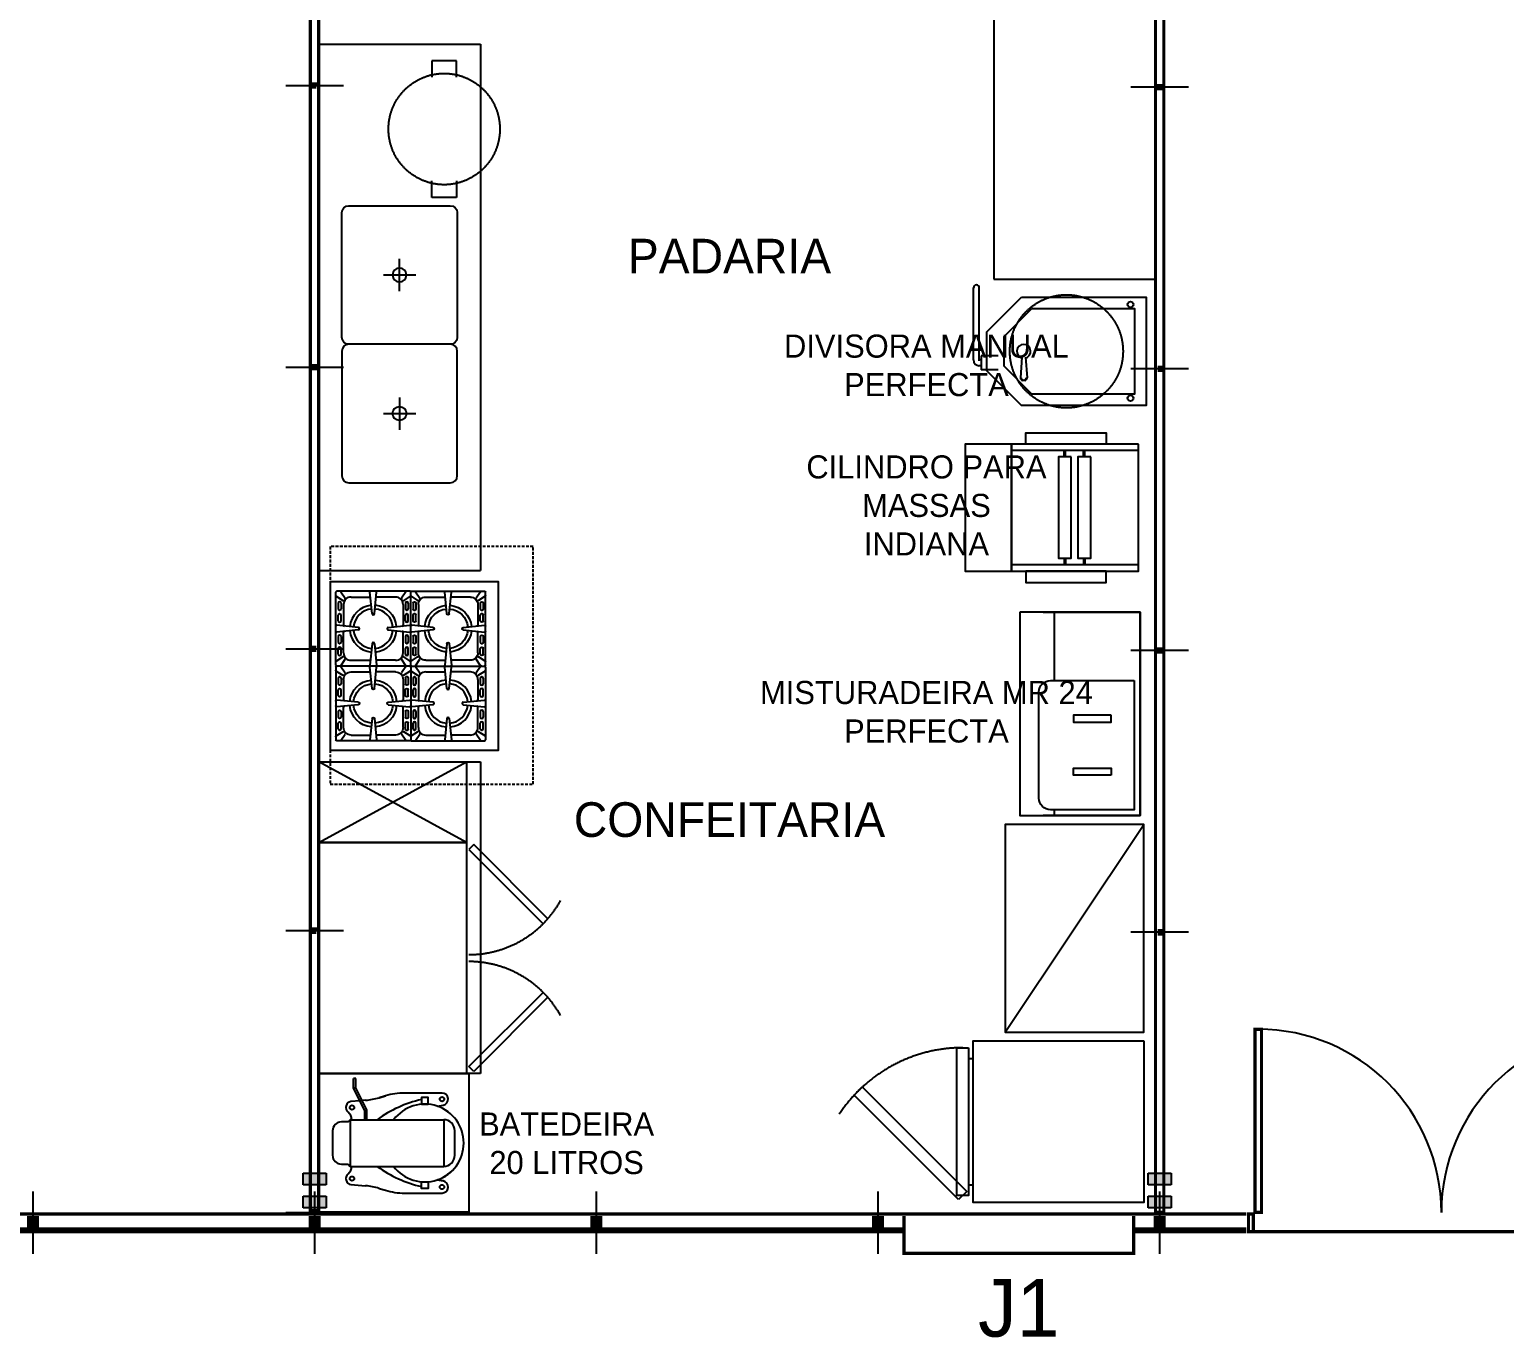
# Model space of a CAD drawing. Header units: millimetres. Extents: x -18806 to 201070, y -25046 to 92854.
# Drawn here: x -10651 to -4263, y 67936 to 73601 of the extents above; entities that cross this region are included whole.
import ezdxf
from ezdxf.enums import TextEntityAlignment as Align

# ---------------------------------------------------------------- set-up
doc = ezdxf.new("R2010")
doc.units = ezdxf.units.MM
doc.header["$LTSCALE"] = 50
doc.linetypes.add('HIDDEN', pattern=[0.375, 0.25, -0.125])
doc.linetypes.add('HIDDEN2', pattern=[0.1875, 0.125, -0.0625])
for name, color, linetype in [('LAYA', 8, 'Continuous'), ('LAYC', 4, 'Continuous'), ('LAYF', 4, 'Continuous'), ('PILARES', 5, 'Continuous'), ('SOB', 8, 'HIDDEN2')]:
    doc.layers.add(name, color=color, linetype=linetype)
doc.styles.add('2', font='stylu.ttf', dxfattribs={"height": 0.35})
doc.styles.add('L1', font='txt', dxfattribs={"height": 0.18})

# ---------------------------------------------------------------- blocks, each defined once
blk = doc.blocks.new('pilar')
for p, q in [((-0.05000000000000071, 0.1700000000000017), (0.04999999999999893, 0.1700000000000017)), ((-0.05000000000000071, 0.120000000000001), (-0.05000000000000071, 0.1700000000000017)), ((0.04999999999999893, 0.1700000000000017), (0.04999999999999893, 0.120000000000001)), ((0.04999999999999893, 0.120000000000001), (-0.05000000000000071, 0.120000000000001)), ((-0.05000000000000071, 0.07000000000000028), (0.04999999999999893, 0.07000000000000028)), ((-0.05000000000000071, 0.01999999999999957), (-0.05000000000000071, 0.07000000000000028)), ((0.04999999999999893, 0.07000000000000028), (0.04999999999999893, 0.01999999999999957)), ((0.04999999999999893, 0.01999999999999957), (-0.05000000000000071, 0.01999999999999957))]:
    blk.add_line(p, q)
for points in [[(0.04999999999999893, 0.120000000000001), (-0.05000000000000071, 0.120000000000001), (0.04999999999999893, 0.1700000000000017), (-0.05000000000000071, 0.1700000000000017)], [(0.04999999999999893, 0.01999999999999957), (-0.05000000000000071, 0.01999999999999957), (0.04999999999999893, 0.06999999999999851), (-0.05000000000000071, 0.06999999999999851)]]:
    blk.add_solid(points)
at = {"style": 'L1', "flags": 3}
blk.add_attdef('BLOCO', (0, -0.3049999999999997), '', height=0.18, dxfattribs=at)
blk = doc.blocks.new('if11')
at = {"color": 24}
for p, q in [((0, -0.125), (0, 0.125)), ((1.219999999999999, -0.125), (1.219999999999999, 0.125))]:
    blk.add_line(p, q, dxfattribs=at)
at = {"color": 3, "const_width": 0.014}
blk.add_lwpolyline([(1.219999999999999, 0.01800000000000068), (1.665334536937735e-16, 0.01800000000000068)], dxfattribs=at)
at = {"color": 24, "const_width": 0.014}
blk.add_lwpolyline([(0.006999999999999673, 0.008343958692507591), (0.006999999999999673, -0.01800000000000068), (1.212999999999997, -0.01800000000000068), (1.212999999999997, 0.01075570350700672)], dxfattribs=at)
at = {"style": 'L1', "flags": 3}
blk.add_attdef('BLOCO', (0, 0.3050000000000015), '', height=0.18, dxfattribs=at)
blk = doc.blocks.new('dp11')
at = {"color": 24}
for p, q in [((3.552713678800501e-15, 0.08999999999999986), (3.552713678800501e-15, -0.1799999999999997)), ((2.439999999999998, 0.08999999999999986), (2.439999999999998, -0.1799999999999997))]:
    blk.add_line(p, q, dxfattribs=at)
at = {"color": 7, "const_width": 0.014}
for points in [[(0.4409999999999918, 0.7930000000000028), (0.4409999999999918, -1.77635683940025e-15), (0.4129999999999967, -3.552713678800501e-15), (0.4129999999999967, 0.793000000000001)], [(1.999000000000006, 0.7930000000000028), (1.999000000000006, -1.77635683940025e-15), (2.027000000000001, -3.552713678800501e-15), (2.027000000000001, 0.793000000000001)], [(0.4059999999999953, -0.00700000000000145), (0.3849999999999945, -0.00700000000000145), (0.3849999999999945, -0.08299999999999663), (0.4059999999999917, -0.08299999999999841)], [(2.034000000000002, -0.00700000000000145), (2.055000000000003, -0.00700000000000145), (2.055000000000003, -0.08299999999999663), (2.034000000000006, -0.08299999999999841)]]:
    blk.add_lwpolyline(points, close=True, dxfattribs=at)
at = {"color": 3, "const_width": 0.014}
for points in [[(0.3759999999999941, -0.007000000000003226), (3.552713678800501e-15, -0.007000000000003226)], [(2.064000000000004, -0.007000000000003226), (2.439999999999998, -0.007000000000003226)]]:
    blk.add_lwpolyline(points, dxfattribs=at)
at = {"color": 170, "const_width": 0.026}
for points in [[(0.3759999999999941, -0.07699999999999818), (0.01299999999999812, -0.07699999999999818), (0.01300000000000168, -0.01600000000000001)], [(2.064000000000004, -0.07699999999999818), (2.427000000000003, -0.07699999999999818), (2.427, -0.01600000000000001)]]:
    blk.add_lwpolyline(points, dxfattribs=at)
at = {"color": 7, "const_width": 0.014}
blk.add_lwpolyline([(0.4059999999999917, -0.08299999999999841), (2.034000000000006, -0.08299999999999841)], dxfattribs=at)
at = {"color": 7}
for centre, start, end in [((0.4269999999999925, -3.552713678800501e-15), 0, 90), ((2.013000000000005, -3.552713678800501e-15), 90, 180)]:
    blk.add_arc(centre, 0.7930000000000064, start, end, dxfattribs=at)
at = {"style": 'L1', "flags": 3}
blk.add_attdef('BLOCO', (0, 0.9149999999999974), '', height=0.18, dxfattribs=at)
blk = doc.blocks.new('j11')
at = {"color": 24}
for p, q in [((-3.552713678800501e-15, 0.08999999999999986), (-3.552713678800501e-15, -0.1799999999999997)), ((1.219999999999999, 0.08999999999999986), (1.219999999999999, -0.1799999999999997))]:
    blk.add_line(p, q, dxfattribs=at)
at = {"color": 3, "const_width": 0.014}
blk.add_lwpolyline([(-3.552713678800501e-15, -0.007000000000003226), (1.219999999999999, -0.007000000000003226)], dxfattribs=at)
at = {"color": 170, "const_width": 0.026}
for points in [[(0.01299999999999812, -0.01600000000000001), (0.01299999999999457, -0.0769999999999964), (0.1050000000000004, -0.07699999999999818)], [(1.114999999999998, -0.07699999999999996), (1.207000000000001, -0.07699999999999996), (1.207000000000001, -0.01600000000000001)]]:
    blk.add_lwpolyline(points, dxfattribs=at)
at = {"color": 7, "const_width": 0.014}
blk.add_lwpolyline([(0.1130000000000031, -0.01600000000000001), (0.112999999999996, -0.1770000000000014), (1.106999999999999, -0.1770000000000014), (1.106999999999999, -0.01600000000000001)], dxfattribs=at)
at = {"color": 7, "style": '2'}
blk.add_text('J1', height=0.25, dxfattribs=at).set_placement((0.6099999999999994, -0.4149869134555431), align=Align.MIDDLE)
at = {"style": 'L1', "flags": 3}
blk.add_attdef('BLOCO', (0, 0.1993523829693871), '', height=0.18, dxfattribs=at)
blk = doc.blocks.new('j1')
at = {"color": 24}
for p, q in [((-3.552713678800501e-15, 0.08999999999999986), (-3.552713678800501e-15, -0.1799999999999997)), ((1.219999999999999, 0.08999999999999986), (1.219999999999999, -0.1799999999999997))]:
    blk.add_line(p, q, dxfattribs=at)
at = {"color": 24, "const_width": 0.014}
blk.add_lwpolyline([(-3.552713678800501e-15, -0.007000000000003226), (1.219999999999999, -0.007000000000003226)], dxfattribs=at)
at = {"color": 170, "const_width": 0.026}
for points in [[(0.01299999999999812, -0.01600000000000001), (0.01299999999999457, -0.0769999999999964), (0.1050000000000004, -0.07699999999999818)], [(1.114999999999998, -0.07699999999999996), (1.207000000000001, -0.07699999999999996), (1.207000000000001, -0.01600000000000001)]]:
    blk.add_lwpolyline(points, dxfattribs=at)
at = {"color": 7, "const_width": 0.014}
blk.add_lwpolyline([(0.1130000000000031, -0.01600000000000001), (0.112999999999996, -0.1770000000000014), (1.106999999999999, -0.1770000000000014), (1.106999999999999, -0.01600000000000001)], dxfattribs=at)
at = {"color": 7, "style": '2'}
blk.add_text('J1', height=0.25, dxfattribs=at).set_placement((0.6099999999999994, -0.4149869134555431), align=Align.MIDDLE)
at = {"style": 'L1', "flags": 3}
blk.add_attdef('BLOCO', (0, 0.1993523829693871), '', height=0.18, dxfattribs=at)
blk = doc.blocks.new('f1')
at = {"color": 24}
for p, q in [((0, 0.08999999999999986), (0, -0.1799999999999997)), ((1.219999999999999, 0.08999999999999986), (1.219999999999999, -0.1799999999999997))]:
    blk.add_line(p, q, dxfattribs=at)
at = {"color": 24, "const_width": 0.014}
blk.add_lwpolyline([(-1.77635683940025e-15, -0.007000000000003226), (1.219999999999999, -0.007000000000003226)], dxfattribs=at)
at = {"color": 170, "const_width": 0.026}
blk.add_lwpolyline([(0.0129999999999999, -0.01600000000000001), (0.01299999999999457, -0.07699999999999818), (1.207000000000004, -0.07699999999999818), (1.207000000000001, -0.01600000000000001)], dxfattribs=at)
at = {"style": 'L1', "flags": 3}
blk.add_attdef('BLOCO', (0, 0.2239156614713327), '', height=0.18, dxfattribs=at)
blk = doc.blocks.new('f11')
at = {"color": 24}
for p, q in [((0, 0.08999999999999986), (0, -0.1799999999999997)), ((1.219999999999999, 0.08999999999999986), (1.219999999999999, -0.1799999999999997))]:
    blk.add_line(p, q, dxfattribs=at)
at = {"color": 3, "const_width": 0.014}
blk.add_lwpolyline([(-1.77635683940025e-15, -0.007000000000003226), (1.219999999999999, -0.007000000000003226)], dxfattribs=at)
at = {"color": 170, "const_width": 0.026}
blk.add_lwpolyline([(0.0129999999999999, -0.01600000000000001), (0.01299999999999457, -0.07699999999999818), (1.207000000000004, -0.07699999999999818), (1.207000000000001, -0.01600000000000001)], dxfattribs=at)
at = {"style": 'L1', "flags": 3}
blk.add_attdef('BLOCO', (0, 0.2239156614713327), '', height=0.18, dxfattribs=at)
blk = doc.blocks.new('DIVISORA')
at = {"layer": 'LAYA'}
for p, q in [((-0.4024999999999466, -0.03750000000002274), (-0.4024999999999466, 0.2750000000000341)), ((-0.3774999999999693, -0.04182654499970795), (-0.3774999999999693, 0.2750000000000341)), ((-0.3699999999999477, -0.03749999999999432), (-0.3774999999999693, -0.03750000000002274)), ((-0.3699999999999477, -0.06249999999997158), (-0.3774999999999693, -0.06249999999997158)), ((-0.3699999999999477, -0.02000000000003865), (-0.3699999999999477, -0.07999999999995566)), ((-0.2949999999999875, -0.02000000000001023), (-0.3699999999999477, -0.02000000000003865)), ((-0.1932538903463978, -0.02465508657761006), (-0.1992889873262982, -0.1151815412763426)), ((-0.1767461096536067, -0.02465508657763849), (-0.1707110126736779, -0.1151815412762858)), ((-0.2949999999999875, -0.07999999999995566), (-0.3699999999999477, -0.07999999999995566)), ((-0.180688864252204, -0.1258467313815288), (-0.1893111357477153, -0.1258467313815572))]:
    blk.add_line(p, q, dxfattribs=at)
for centre, radius, start, end in [((-0.3899999999999579, 0.2750000000000341), 0.01249999999998863, 0, 180), ((-0.1849999999999739, 0), 0.03000000000000114, 280.6976693098063, 259.3023306901391), ((-0.3774999999999693, -0.03750000000002274), 0.02499999999997726, 180, 270), ((-0.1893111357477437, -0.1158467313815663), 0.01, 176.1859251657119, 270.0000000001091), ((-0.1893111357477437, -0.1158467313815663), 0.007000000000000001, 176.1859251657119, 270.0000000001091), ((-0.1806888642522324, -0.1158467313815379), 0.01, 270.0000000001693, 3.814074834299453), ((-0.1806888642522324, -0.1158467313815379), 0.007000000000000001, 270.0000000001693, 3.814074834299453)]:
    blk.add_arc(centre, radius, start, end, dxfattribs=at)
at = {"layer": 'LAYC'}
for points in [[(-0.1949999999999932, 0.2350000000000136), (0.3449999999999989, 0.2350000000000136), (0.3449999999999989, -0.2350000000000136), (-0.1949999999999648, -0.2350000000000136), (-0.3449999999999704, -0.08500000000000796), (-0.3449999999999989, 0.08500000000000796)], [(-0.1492893218813549, 0.1850000000000023), (0.2949999999999875, 0.1850000000000023), (0.2949999999999875, -0.1850000000000023), (-0.1492893218813265, -0.1850000000000023), (-0.2699999999999534, -0.06428932188137537), (-0.2699999999999818, 0.06428932188137537)]]:
    blk.add_lwpolyline(points, close=True, dxfattribs=at)
for centre in [(0.277491136576657, 0.2027209731612061), (0.277491136576657, -0.2027209731612061)]:
    blk.add_circle(centre, 0.0125, dxfattribs=at)
at = {"layer": 'SOB'}
blk.add_circle((0, 0), 0.2450000000000045, dxfattribs=at)
blk = doc.blocks.new('60')
at = {"layer": 'LAYA'}
for p, q in [((0, -0.42), (0, -0.28)), ((-0.07, -0.35), (0.07, -0.35))]:
    blk.add_line(p, q, dxfattribs=at)
blk.add_circle((0, -0.35), 0.03, dxfattribs=at)
at = {"layer": 'LAYC'}
blk.add_lwpolyline([(-0.27, -0.6000000000000001), (0.27, -0.6000000000000001, 0.414213562373095), (0.3, -0.5700000000000001), (0.3, -0.13, 0.414213562373095), (0.27, -0.1), (-0.27, -0.1, 0.414213562373095), (-0.3, -0.13), (-0.2999999999999999, -0.5700000000000001, 0.414213562373095)], format="xyb", close=True, dxfattribs=at)
blk = doc.blocks.new('Car80li')
at = {"layer": 'SOB'}
for points in [[(-0.2248377192554756, 0.05299999999999727), (-0.2960000000000207, 0.05299999999999727), (-0.2960000000000207, -0.05299999999999727), (-0.2248377192554756, -0.05299999999999727)], [(0.2248377192554756, 0.05299999999999727), (0.2960000000000207, 0.05299999999999727), (0.2960000000000207, -0.05299999999999727), (0.2248377192554756, -0.05299999999999727)]]:
    blk.add_lwpolyline(points, dxfattribs=at)
blk.add_circle((0, 0), 0.2409999999999934, dxfattribs=at)
blk = doc.blocks.new('MISTURADEIRA MR_24')
at = {"layer": 'LAYC'}
for p, q in [((0.09999999997671694, -0.9799999995157123), (0.09999999997671694, -0.09999999962747097)), ((0.09999999997671694, -0.09999999962747097), (0.5200000001350418, -0.09999999962747097)), ((0.4700000000884756, -0.09999999962747097), (0.4700000000884756, -0.125)), ((0.4700000000884756, -0.6849999995902181), (0.4700000000884756, -0.9799999995157123)), ((0.5200000001350418, -0.9799999995157123), (0.09999999997671694, -0.9799999995157123))]:
    blk.add_line(p, q, dxfattribs=at)
for points in [[(0.6199999997625127, -0.9799999995157123), (0.6199999997625127, -0.09999999962747097), (0.09999999997671694, -0.09999999962747097), (0.09999999997671694, -0.9799999995157123)], [(0.2250000003259629, -0.275000000372529), (0.3879019737942144, -0.275000000372529), (0.3879019737942144, -0.3049999997019768), (0.2250000003259629, -0.3049999997019768)], [(0.2250000003259629, -0.5350000001490116), (0.3879019737942144, -0.5350000001490116), (0.3879019737942144, -0.5050000008195639), (0.2250000003259629, -0.5050000008195639)]]:
    blk.add_lwpolyline(points, close=True, dxfattribs=at)
blk.add_lwpolyline([(0.125000000349246, -0.6849999995902181), (0.125000000349246, -0.125), (0.4879019737709314, -0.1250000018626451, -0.4142135624399524), (0.5379019738174975, -0.1750000016763806), (0.5379019738174975, -0.6349999997764826, -0.414213562373095), (0.4879019737709314, -0.6849999995902181)], format="xyb", close=True, dxfattribs=at)
blk = doc.blocks.new('CILINDRO INDIANA')
at = {"layer": 'LAYA'}
for p, q in [((0.05600000000004002, 0.3211985988857577), (0.02800000000002001, 0.3211985988857577)), ((0.4939999999999145, 0.3211985988857577), (0.5219999999999345, 0.3211985988857577)), ((0.05600000000004002, 0.3155985988857992), (0.02800000000002001, 0.3155985988857992)), ((0.4939999999999145, 0.3155985988857992), (0.5219999999999345, 0.3155985988857992)), ((0.05600000000004002, 0.2371985988859251), (0.02800000000002001, 0.2371985988859251)), ((0.05600000000004002, 0.2315985988857392), (0.02800000000002001, 0.2315985988857392)), ((0.4939999999999145, 0.2371985988859251), (0.5219999999999345, 0.2371985988859251)), ((0.4939999999999145, 0.2315985988857392), (0.5219999999999345, 0.2315985988857392))]:
    blk.add_line(p, q, dxfattribs=at)
for points in [[(0.5219999999999345, 0), (0.5219999999999345, 0.5499999999999545), (0.02800000000002001, 0.5499999999999545), (0.02800000000002001, 0)], [(0.4939999999999145, 0.2903985988857585), (0.4939999999999145, 0.3463985988857985), (0.05600000000004002, 0.3463985988857985), (0.05600000000004002, 0.2903985988857585)], [(0.4939999999999145, 0.2063985988859258), (0.4939999999999145, 0.2623985988857385), (0.05600000000004002, 0.2623985988857385), (0.05600000000004002, 0.2063985988859258)]]:
    blk.add_lwpolyline(points, close=True, dxfattribs=at)
at = {"layer": 'LAYC'}
for points in [[(0, 0.5499999999999545), (0.5499999999999545, 0.5499999999999545), (0.5499999999999545, 0.75), (0, 0.75)], [(0.5499999999999545, 0), (0.5499999999999545, 0.5499999999999545), (0, 0.5499999999999545), (0, 0)], [(0, 0.1400000000001), (0, 0.4872000000000298), (-0.04900000000009186, 0.4872000000000298), (-0.04900000000009186, 0.1400000000001)], [(0.5499999999999545, 0.1400000000001), (0.5499999999999545, 0.4872000000000298), (0.5989999999999327, 0.4872000000000298), (0.5989999999999327, 0.1400000000001)]]:
    blk.add_lwpolyline(points, close=True, dxfattribs=at)
blk = doc.blocks.new('BATEDEIRA_20')
at = {"layer": 'LAYA'}
for p, q in [((0.35206123167643, -0.0597636077375796), (0.2461349604867564, -0.0597636077375796)), ((0.2076163164214222, -0.1271712348619189), (0.1979866554030423, -0.1368008958682481)), ((0.2076163164214222, -0.1271712348619189), (0.1979866554030423, -0.1368008958682481)), ((0.2076163164214222, -0.0982822518109856), (0.2076163164214222, -0.1271712348619189)), ((0.3905798757417642, -0.1271712348619189), (0.3905798757417642, -0.0982822518109856)), ((0.4002095367600305, -0.1368008958682481), (0.3905798757417642, -0.1271712348619189)), ((0.3905798757417642, -0.1271712348619189), (0.4002095367600305, -0.1368008958682481)), ((0.1191090990357679, -0.139716583431948), (0.1138276309452522, -0.203094200501539)), ((0.1979866554030423, -0.1368008958682481), (0.1979866554030423, -0.1439069859768551)), ((0.4002095367600305, -0.1439069859768551), (0.4002095367600305, -0.1368008958682481)), ((0.4399989687831294, -0.1993936924814648), (0.5362955789505577, -0.1512453874017865)), ((0.4422722233828154, -0.2090233535038237), (0.53856883355013, -0.1608750484081156)), ((0.4822977368761485, -0.1782443084329657), (0.4790870931274185, -0.139716583431948)), ((0.4843685612178206, -0.203094200501539), (0.4822977368761485, -0.1782443084329657)), ((0.4843685612178206, -0.203094200501539), (0.4831590399448942, -0.1885799452267634)), ((0.5362955789505577, -0.1512453874017865), (0.5783582655732289, -0.1512453874017865)), ((0.53856883355013, -0.1608750484081156), (0.5362955789505577, -0.1512453874017865)), ((0.53856883355013, -0.1608750484081156), (0.5783582655732289, -0.1608750484081156)), ((0.5783582655732289, -0.1608750484081156), (0.5783582655732289, -0.1512453874017865)), ((0.4002095367600305, -0.1993936924814648), (0.4399989687831294, -0.1993936924814648)), ((0.4002095367600305, -0.2090233535038237), (0.4422722233828154, -0.2090233535038237)), ((0.4422722233828154, -0.2090233535038237), (0.4399989687831294, -0.1993936924814648)), ((0.102641968945818, -0.2621150878532603), (0.0946142805148611, -0.2888740493083901)), ((0.5035819116483253, -0.2888740493083901), (0.4955542232173684, -0.2621150878532603)), ((0.4955542232173684, -0.2621150878532603), (0.5035819116483253, -0.2888740493083901)), ((0.08243072319908151, -0.3718859312559175), (0.08243072319908151, -0.5341162036243645)), ((0.5157654689641049, -0.5341162036243645), (0.5157654689641049, -0.3718859312559175)), ((0.1350196150031024, -0.5385525383969707), (0.1393517822759804, -0.5130582281910279)), ((0.1393517822759804, -0.5130582281910279), (0.1350196150031024, -0.5385525383969707)), ((0.4002095367600305, -0.5412466585823381), (0.1979866554030423, -0.5412466585823381)), ((0.458844409887206, -0.5130582281910279), (0.463176577160084, -0.5385525383969707)), ((0.458844409887206, -0.5130582281910279), (0.463176577160084, -0.5385525383969707))]:
    blk.add_line(p, q, dxfattribs=at)
for points in [[(0.1305790282867747, -0.4738390314739718), (0.1016900452357277, -0.4738390314739718), (0.1016900452357277, -0.4449500484229816), (0.1305790282867747, -0.4449500484229816)], [(0.4676171638764117, -0.4738390314739718), (0.4965061469274588, -0.4738390314739718), (0.4965061469274588, -0.4449500484229816), (0.4676171638764117, -0.4449500484229816)]]:
    blk.add_lwpolyline(points, close=True, dxfattribs=at)
for centre in [(0.1453159285542824, -0.1441149324438697), (0.4528802636087903, -0.1441149324438697), (0.1089122909984326, -0.5341162036243645), (0.4892839011646402, -0.5341162036243645)]:
    blk.add_circle(centre, 0.00962966101694916, dxfattribs=at)
for centre, radius, start, end in [((0.2461349604867564, -0.0982822518109856), 0.03851864406779532, 90, 180), ((0.35206123167643, -0.0982822518109856), 0.03851864406779532, 0, 90), ((0.1453159285542824, -0.1441149324438697), 0.02657335860146953, 40.11836306622924, 170.472716632396), ((0.2024566998259161, -0.09596662734816164), 0.04814830508474629, 220.1183630662292, 264.6730414274865), ((0.3957394923372703, -0.09596662734816164), 0.0481483050847472, 275.3269585725135, 319.8816369337708), ((0.4528802636087903, -0.1441149324438697), 0.02657335860146759, 9.527283367604023, 139.8816369337707), ((-0.174064304248418, -0.1791032059057329), 0.2888898305084638, 343.3007557958946, 355.2363583267024), ((-0.174064304248418, -0.1791032059057329), 0.2888898305084748, 343.3007557958946, 355.2363583267024), ((0.6132014133070243, -0.5586045292305357), 0.5150947114726097, 143.7160417166196, 167.2529196538245), ((-0.01500522114383784, -0.5586045292305357), 0.5150947114726097, 12.74708034617549, 36.28395828338041), ((0.7722604964114907, -0.1791032059057329), 0.2888898305084211, 184.7636416732944, 196.6992442041054), ((0.3713205537090971, -0.3718859312559175), 0.2888898305084896, 163.3007557958946, 180), ((0.2268756384540893, -0.3718859312559175), 0.288889830508485, 0, 16.69924420410538), ((0.2990980960815932, -0.4593945399404333), 0.1685190677966103, 126.8698976456747, 53.13010235432534), ((0.1089122909984326, -0.5341162036243645), 0.02648156779661054, 180, 350.3560294018118), ((0.1089122909984326, -0.5341162036243645), 0.0264815677966102, 180, 350.3560294018118), ((0.2990980960815932, -0.4593945399404333), 0.1685190677966123, 198.5687797403875, 341.4312202596125), ((0.4892839011646402, -0.5341162036243645), 0.02648156779660926, 189.6439705981882, 0), ((0.4892839011646402, -0.5341162036243645), 0.0264815677966102, 189.6439705981882, 0)]:
    blk.add_arc(centre, radius, start, end, dxfattribs=at)
at = {"layer": 'LAYC'}
for p, q in [((0.1979866554030423, -0.1368008958682481), (0.1979866554030423, -0.5412466585823381)), ((0.4002095367600305, -0.1368008958682481), (0.1979866554030423, -0.1368008958682481)), ((0.4002095367600305, -0.1368008958682481), (0.4002095367600305, -0.5412466585823381)), ((0.2461349604867564, -0.5893949636619595), (0.35206123167643, -0.5893949636619595))]:
    blk.add_line(p, q, dxfattribs=at)
blk.add_lwpolyline([(0, 1.372600308968686e-07), (0.6000000000000227, 1.372600308968686e-07), (0.6000000000000227, -0.6499998627400032), (0, -0.6499998627400032)], close=True, dxfattribs=at)
for centre, start, end in [((0.2461349604867564, -0.5412466585823381), 180, 270), ((0.35206123167643, -0.5412466585823381), 270, 0)]:
    blk.add_arc(centre, 0.04814830508474581, start, end, dxfattribs=at)
blk = doc.blocks.new('RV-2')
at = {"layer": 'LAYA', "linetype": 'HIDDEN2'}
blk.add_lwpolyline([(-0.1502260094890541, -1.269870670429726), (0.3023223304703363, -0.8173223304703363), (0.3376776695296636, -0.8526776695296636), (-0.1148706704297268, -1.305226009489054)], close=True, dxfattribs=at)
blk.add_arc((0.32, -0.835), 0.6399999999999999, 180, 236.6496531934298, dxfattribs=at)
at = {"layer": 'LAYC'}
for p, q in [((-0.2731573477556543, -0.8099999999999999), (-0.2731573477556545, -0.7899999999999999)), ((0.2731573477556543, -0.8099999999999999), (0.2731573477556545, -0.7899999999999999))]:
    blk.add_line(p, q, dxfattribs=at)
for points in [[(-0.35, -0.04999999999999993), (0.35, -0.04999999999999993), (0.35, -0.7899999999999999), (-0.35, -0.7899999999999999)], [(-0.32, -0.8099999999999999), (0.32, -0.8099999999999999), (0.32, -0.86), (-0.32, -0.86)]]:
    blk.add_lwpolyline(points, close=True, dxfattribs=at)
blk = doc.blocks.new('Rh2mac')
at = {"layer": 'SOB'}
for p, q in [((-0.3499999999999943, -0.6400000000000148), (0, 0)), ((-0.3499999999999943, 0), (0, -0.6400000000000148))]:
    blk.add_line(p, q, dxfattribs=at)
for points in [[(-1.349999999999994, 0), (-0.3499999999999943, 0), (-0.3499999999999943, -0.6400000000000148), (-1.349999999999994, -0.6400000000000148)], [(-0.3499999999999943, 0), (0, 0), (0, -0.6400000000000148), (-0.3499999999999943, -0.6400000000000148)], [(-1.319999999999794, -0.6500000000000057), (-0.998266414559879, -0.9717335854398925), (-1.019479617995472, -0.9929467888754857), (-1.341213203435387, -0.6712132034355989)], [(-0.379999999999967, -0.6500000000000057), (-0.7017335854398823, -0.9717335854398925), (-0.6805203820042891, -0.9929467888754857), (-0.3587867965643738, -0.6712132034355989)]]:
    blk.add_lwpolyline(points, close=True, dxfattribs=at)
for centre, start, end in [((-1.319999999999766, -0.6500000000000057), 299.054280177513, 0), ((-0.3799999999999955, -0.6500000000000057), 180, 240.945719822487)]:
    blk.add_arc(centre, 0.4550000000000125, start, end, dxfattribs=at)
blk = doc.blocks.new('Tremp_01')
at = {"layer": 'LAYF', "color": 7}
for p, q in [((-0.2000000000000028, 0.1950000000001353), (-0.2000000000000028, -0.1949999999999363)), ((-0.1977654258227659, 0.17366446652224), (-0.1631805493254461, 0.150704660355558)), ((-0.1949999999998937, 0.2000000000000171), (0.1949999999998937, 0.2000000000000171)), ((-0.173664466521771, 0.1977654258225527), (-0.1507046603557711, 0.1631805493254603)), ((-0.1189999999998719, 0.169000000000068), (-0.01553472853059645, 0.169000000000068)), ((-0.006602321498803576, 0.08046969084736588), (-0.01810739659208593, 0.1944980654172639)), ((0.006602321498803576, 0.08046969084736588), (0.01810739659185856, 0.1944980654172639)), ((0.1189999999998719, 0.169000000000068), (0.01553472853042592, 0.1690000000000396)), ((0.173664466521771, 0.1977654258225527), (0.1507046603548616, 0.1631805493254603)), ((0.1977654258218564, 0.17366446652224), (0.1631805493254461, 0.150704660355558)), ((0.2000000000000028, 0.1950000000001353), (0.2000000000000028, -0.1949999999999363)), ((-0.1871396579555977, 0.1360410857848535), (-0.1871396579555977, 0.1054589142154043)), ((-0.1722218295246449, 0.1360410857848535), (-0.1722218295246449, 0.1054589142154043)), ((-0.1589999999998355, 0.1290000000001044), (-0.1589999999998355, 0.01904666542213818)), ((0.1589999999998355, 0.1290000000001044), (0.1589999999998355, 0.01904666542213818)), ((0.1722218295246449, 0.1360410857848535), (0.1722218295246449, 0.1054589142154043)), ((0.1871396579555977, 0.1360410857848535), (0.1871396579555977, 0.1054589142154043)), ((-0.08046969084826117, 0.006602321498803576), (-0.1944980654181592, 0.01810739659208593)), ((-0.1871396579555977, 0.04222991125831754), (-0.1871396579555977, 0.07281208282776674)), ((-0.1722218295246449, 0.04222991125831754), (-0.1722218295246449, 0.07281208282776674)), ((0.08046969084735167, 0.006602321498803576), (0.1944980654172497, 0.01810739659208593)), ((0.1722218295246449, 0.04222991125831754), (0.1722218295246449, 0.07281208282776674)), ((0.1871396579555977, 0.04222991125831754), (0.1871396579555977, 0.07281208282776674)), ((-0.08046969084826117, -0.006602321498803576), (-0.1944980654181592, -0.01810739659185856)), ((-0.1871396579555977, -0.04222991125814701), (-0.1871396579555977, -0.07281208282759621)), ((-0.1722218295246449, -0.04222991125814701), (-0.1722218295246449, -0.07281208282759621)), ((-0.1589999999998355, -0.1289999999999054), (-0.1589999999998355, -0.0190466654219108)), ((0.08046969084735167, -0.006602321498803576), (0.1944980654172497, -0.01810739659185856)), ((0.1589999999998355, -0.1289999999999054), (0.1589999999998355, -0.0190466654219108)), ((0.1722218295246449, -0.04222991125814701), (0.1722218295246449, -0.07281208282759621)), ((0.1871396579555977, -0.04222991125814701), (0.1871396579555977, -0.07281208282759621)), ((-0.1977654258227659, -0.1736644665222684), (-0.1631805493254461, -0.1507046603555864)), ((-0.1871396579555977, -0.136041085784683), (-0.1871396579555977, -0.1054589142152338)), ((-0.1722218295246449, -0.136041085784683), (-0.1722218295246449, -0.1054589142152338)), ((-0.006602321498803576, -0.08046969084824696), (-0.01810739659208593, -0.194498065418145)), ((0.006602321498803576, -0.08046969084824696), (0.01810739659185856, -0.194498065418145)), ((0.1977654258218564, -0.1736644665222684), (0.1631805493254461, -0.1507046603555864)), ((0.1722218295246449, -0.136041085784683), (0.1722218295246449, -0.1054589142152338)), ((0.1871396579555977, -0.136041085784683), (0.1871396579555977, -0.1054589142152338)), ((-0.1949999999998937, -0.2000000000000455), (0.1949999999998937, -0.2000000000000455)), ((-0.173664466521771, -0.1977654258225812), (-0.1507046603557711, -0.1631805493254888)), ((-0.1189999999998719, -0.168999999999869), (-0.01553472853049698, -0.168999999999869)), ((0.1189999999998719, -0.168999999999869), (0.01553472853031224, -0.1689999999998406)), ((0.173664466521771, -0.1977654258225812), (0.1507046603548616, -0.1631805493254888))]:
    blk.add_line(p, q, dxfattribs=at)
for centre, radius, start, end in [((-0.1949999999998937, 0.1949999999999079), 0.005, 90, 180), ((-0.1949999999998937, 0.177830090127344), 0.005, 180, 236.4210733095792), ((-0.1778300901271024, 0.1949999999999079), 0.005, 33.57892669033277, 90), ((-0.15820278284464, 0.1582027828448815), 0.009000000000000001, 234.5662440989437, 33.57892669033277), ((-0.1189999999998719, 0.1290000000001044), 0.04, 90, 180), ((-0.01313265421934773, 0.1949999999999079), 0.005, 90, 185.7614512757389), ((0.01313265421914878, 0.1949999999999079), 0.005, 354.8035345654147, 90), ((0.1189999999998719, 0.1290000000001044), 0.04, 0, 90), ((0.15820278284464, 0.1582027828448815), 0.009000000000000001, 146.4210733096672, 305.4337559010563), ((0.1778300901271024, 0.1949999999999079), 0.005, 90, 146.4210733096672), ((0.1949999999998937, 0.1949999999999079), 0.005, 0, 90), ((0.1949999999998937, 0.177830090127344), 0.005, 303.5789266904209, 0), ((-0.1796807437396666, 0.1360410857848535), 0.007458914215264268, 0, 180), ((-0.1796807437396666, 0.1054589142154043), 0.0074589142152617, 180, 0), ((-0.1796807437396666, 0.07281208282776674), 0.0074589142152617, 0, 180), ((0, 0), 0.1255389891448146, 95.07266831815365, 174.9273316818661), ((0, 0), 0.1055389891448146, 94.94213339929807, 175.0578666007241), ((1.4210854715202e-14, 0.08113584262648033), 0.00663584262677121, 185.7614512757389, 354.238548724261), ((0, 0), 0.1055389891448146, 4.942133399305368, 85.05786660073223), ((0, 0), 0.1255389891448146, 5.072668318160122, 84.92733168188559), ((0.1796807437396666, 0.1360410857848535), 0.007458914215264268, 0, 180), ((0.1796807437396666, 0.1054589142154043), 0.0074589142152617, 180, 0), ((0.1796807437396666, 0.07281208282776674), 0.0074589142152617, 0, 180), ((-0.1950000000008032, 0.01313265421936194), 0.005, 84.23854872426108, 180), ((-0.1796807437396666, 0.04222991125831754), 0.007458914215264268, 180, 0), ((-0.1540000000006359, 0.01904666542213818), 0.005, 180, 264.238548724261), ((-0.08113584262737561, 0), 0.00663584262677121, 275.7614512757389, 84.23854872426108), ((0.08113584262646611, 0), 0.00663584262677121, 95.76145127573892, 264.238548724261), ((0.1539999999997264, 0.01904666542213818), 0.005, 275.7614512757389, 0), ((0.1796807437396666, 0.04222991125831754), 0.007458914215264268, 180, 0), ((0.1949999999998937, 0.01313265421936194), 0.005, 0, 95.76145127573892), ((-0.1950000000008032, -0.01313265421913457), 0.005, 180, 275.1964654345853), ((-0.1796807437396666, -0.04222991125814701), 0.007458914215264268, 0, 180), ((-0.1796807437396666, -0.07281208282759621), 0.0074589142152617, 180, 0), ((-0.1539999999997264, -0.0190466654219108), 0.005, 95.76145127573892, 180), ((-0.1540000000006359, -0.0190466654219108), 0.005, 95.76145127573892, 180), ((0, 0), 0.1255389891448146, 185.0726683180555, 264.9273316818856), ((0, 0), 0.1055389891448146, 184.9421333992139, 265.0578666007559), ((1.4210854715202e-14, -0.08113584262733298), 0.00663584262677121, 5.761451275738931, 174.2385487242611), ((0, 0), 0.1055389891448146, 274.9421333992204, 355.0578666007241), ((0, 0), 0.1255389891448146, 275.0726683180759, 354.927331681879), ((0.1539999999997264, -0.0190466654219108), 0.005, 0, 84.23854872426108), ((0.1796807437396666, -0.04222991125814701), 0.007458914215264268, 0, 180), ((0.1796807437396666, -0.07281208282759621), 0.0074589142152617, 180, 0), ((0.1949999999998937, -0.01313265421913457), 0.005, 264.8035345654147, 0), ((-0.1796807437396666, -0.1054589142152338), 0.0074589142152617, 0, 180), ((-0.1796807437396666, -0.136041085784683), 0.007458914215264268, 180, 0), ((-0.15820278284464, -0.15820278284491), 0.009000000000000001, 326.4210733096672, 125.4337559010563), ((-0.1189999999998719, -0.1289999999999054), 0.04, 180, 270), ((0.1189999999998719, -0.1289999999999054), 0.04, 270, 0), ((0.15820278284464, -0.15820278284491), 0.009000000000000001, 54.56624409894366, 213.5789266903328), ((0.1796807437396666, -0.1054589142152338), 0.0074589142152617, 0, 180), ((0.1796807437396666, -0.136041085784683), 0.007458914215264268, 180, 0), ((-0.1949999999998937, -0.1778300901273724), 0.005, 123.5789266904208, 180), ((-0.1949999999998937, -0.1949999999999363), 0.005, 180, 270), ((-0.1778300901271024, -0.1949999999999363), 0.005, 270, 326.4210733096672), ((-0.01313265421934773, -0.1950000000007606), 0.005, 174.2385487242611, 270), ((0.01313265421914878, -0.1950000000007606), 0.005, 270, 5.196465434585284), ((0.1778300901271024, -0.1949999999999363), 0.005, 213.5789266903328, 270), ((0.1949999999998937, -0.1949999999999363), 0.005, 270, 0), ((0.1949999999998937, -0.1778300901273724), 0.005, 0, 56.42107330957916)]:
    blk.add_arc(centre, radius, start, end, dxfattribs=at)
blk = doc.blocks.new('F.g_04')
at = {"layer": 'LAYF'}
blk.add_lwpolyline([(0, -0.900000000000091), (0.900000000000091, -0.900000000000091), (0.900000000000091, 0), (0, 0)], close=True, dxfattribs=at)
at = {"layer": 'LAYF', "rotation": 180}
blk.add_blockref('Tremp_01', (0.2300000000000182, -0.25), dxfattribs=at)
at = {"layer": 'LAYF', "xscale": -1, "rotation": 180}
blk.add_blockref('Tremp_01', (0.6299999999996544, -0.25), dxfattribs=at)
at = {"layer": 'LAYF', "xscale": -1}
blk.add_blockref('Tremp_01', (0.2300000000000182, -0.650000000000091), dxfattribs=at)
at = {"layer": 'LAYF'}
blk.add_blockref('Tremp_01', (0.6299999999996544, -0.650000000000091), dxfattribs=at)

msp = doc.modelspace()

# ---------------------------------------------------------------- linework, layer by layer
at = {"layer": 'LAYC'}
for p, q in [((-6474.938426108436, 73819.88241302304), (-6474.93842610749, 72519.88241302304)), ((-9398.938426105025, 73537.53897911905), (-8698.938426110892, 73537.53897912121)), ((-8698.938426110779, 73537.53897912121), (-8698.93842610689, 71258.39127947588)), ((-6474.93842610749, 72519.88241302304), (-5774.938426105033, 72519.88241302304)), ((-9398.938426105025, 71258.39127947588), (-8698.93842610689, 71258.39127947588)), ((-9398.938426105025, 70429.3912794758), (-8698.938426105027, 70429.3912794758)), ((-8698.938426105027, 70429.3912794758), (-8698.938426105027, 69079.3912794758)), ((-8698.938426105027, 69079.3912794758), (-9143.512350631461, 69079.39127947582))]:
    msp.add_line(p, q, dxfattribs=at)
at = {"layer": 'LAYC', "linetype": 'HIDDEN'}
msp.add_lwpolyline([(-9348.938426105025, 70332.3912794758), (-8469.93842610495, 70332.3912794758), (-8469.93842610495, 71361.39127947588), (-9348.938426105025, 71361.39127947588)], close=True, dxfattribs=at)
at = {"layer": 'LAYC'}
msp.add_lwpolyline([(-6425.744721405139, 69257.98682731736), (-5825.744721405135, 69257.98682731736), (-5825.744721405135, 70157.98682731736), (-6425.744721405139, 70157.98682731736), (-6425.744721405139, 69257.98682731736), (-5825.744721405135, 70157.98682731736)], dxfattribs=at)

# ---------------------------------------------------------------- block references
at = {"color": 7, "yscale": 1000, "zscale": 1000}
for p, xscale, rotation in [((-9416.938426105027, 74578.22779871071), 1000, 270), ((-5756.938426105033, 74571.2277987107), -1000, 90), ((-9416.938426105027, 73358.22779871071), 1000, 270), ((-5756.938426105033, 72131.2277987107), 1000, 90), ((-9416.938426105027, 70918.22779871071), -1000, 270), ((-5756.938426105033, 72131.2277987107), -1000, 90), ((-9416.938426105027, 70918.22779871071), 1000, 270), ((-5756.938426105033, 69691.2277987107), 1000, 90), ((-9416.938426105027, 69698.22779871071), 1000, 270), ((-5756.938426105033, 69691.2277987107), -1000, 90)]:
    msp.add_blockref('if11', p, dxfattribs=dict(at, xscale=xscale, rotation=rotation))
for name, p, xscale in [('dp11', (-5756.938426105033, 68478.22779871071), 1000), ('j1', (-11856.93842610503, 68478.22779871071), 1000), ('f1', (-10636.93842610503, 68478.22779871071), 1000), ('f11', (-9416.938426105027, 68478.22779871071), 1000), ('f11', (-6976.938426105029, 68478.22779871071), -1000), ('j11', (-6976.938426105029, 68478.22779871071), 1000)]:
    msp.add_blockref(name, p, dxfattribs=dict(at, xscale=xscale))
at = {"layer": 'LAYC', "yscale": 1000, "zscale": 1000}
for name, p, xscale, rotation in [('Car80li', (-8855.497107815161, 73169.41548352031), 1000, 270), ('60', (-8698.938426109073, 72537.53897912201), -1000, 270), ('60', (-8698.938426109073, 71937.53897912415), 1000, 270), ('CILINDRO INDIANA', (-5849.03296200094, 71255.3182927827), 1000, 90), ('MISTURADEIRA MR_24', (-5741.745630037563, 70096.71050098172), 1000, 180), ('Rh2mac', (-9398.938426105025, 70429.3912794758), 1000, 90), ('RV-2', (-5774.938426105033, 68871.22779871071), 1000, 270), ('BATEDEIRA_20', (-9398.938288844995, 68479.39127947579), 1000, 90)]:
    msp.add_blockref(name, p, dxfattribs=dict(at, xscale=xscale, rotation=rotation))
at = {"layer": 'LAYC'}
for name, p, xscale, yscale, zscale in [('DIVISORA', (-6160.629260684125, 72206.9422961078), 1000, 1000, 1000), ('F.g_04', (-9348.938426105025, 71208.39127947588), 810, 810, 810)]:
    msp.add_blockref(name, p, dxfattribs=dict(at, xscale=xscale, yscale=yscale, zscale=zscale))
at = {"layer": 'PILARES', "color": 7, "xscale": 1000, "yscale": 1000, "zscale": 1000}
for p in [(-9416.938426105042, 68478.22779871071), (-5756.938426105036, 68478.22779871071)]:
    msp.add_blockref('pilar', p, dxfattribs=at)

# ---------------------------------------------------------------- texts
at = {"color": 7, "style": '2'}
for s, p in [('PADARIA', (-7619.853059400761, 72544.20352745618)), ('CONFEITARIA', (-7619.853059400761, 70104.13967354615))]:
    msp.add_text(s, height=150, dxfattribs=at).set_placement(p, align=Align.CENTER)
at = {"color": 7, "char_height": 100, "width": 1521.449487554905, "attachment_point": 2, "style": '2'}
for s, insert in [('DIVISORA MANUAL\\PPERFECTA', (-6766.892380179037, 72279.538308458)), ('CILINDRO PARA MASSAS\\PINDIANA', (-6766.892380179037, 71756.4540922907)), ('MISTURADEIRA MR 24\\PPERFECTA', (-6766.892380179037, 70779.55315410907)), ('BATEDEIRA \\P20 LITROS', (-8325.39061804679, 68910.91486284531))]:
    msp.add_mtext(s, dxfattribs=dict(at, insert=insert))

doc.saveas('drawing.dxf')
